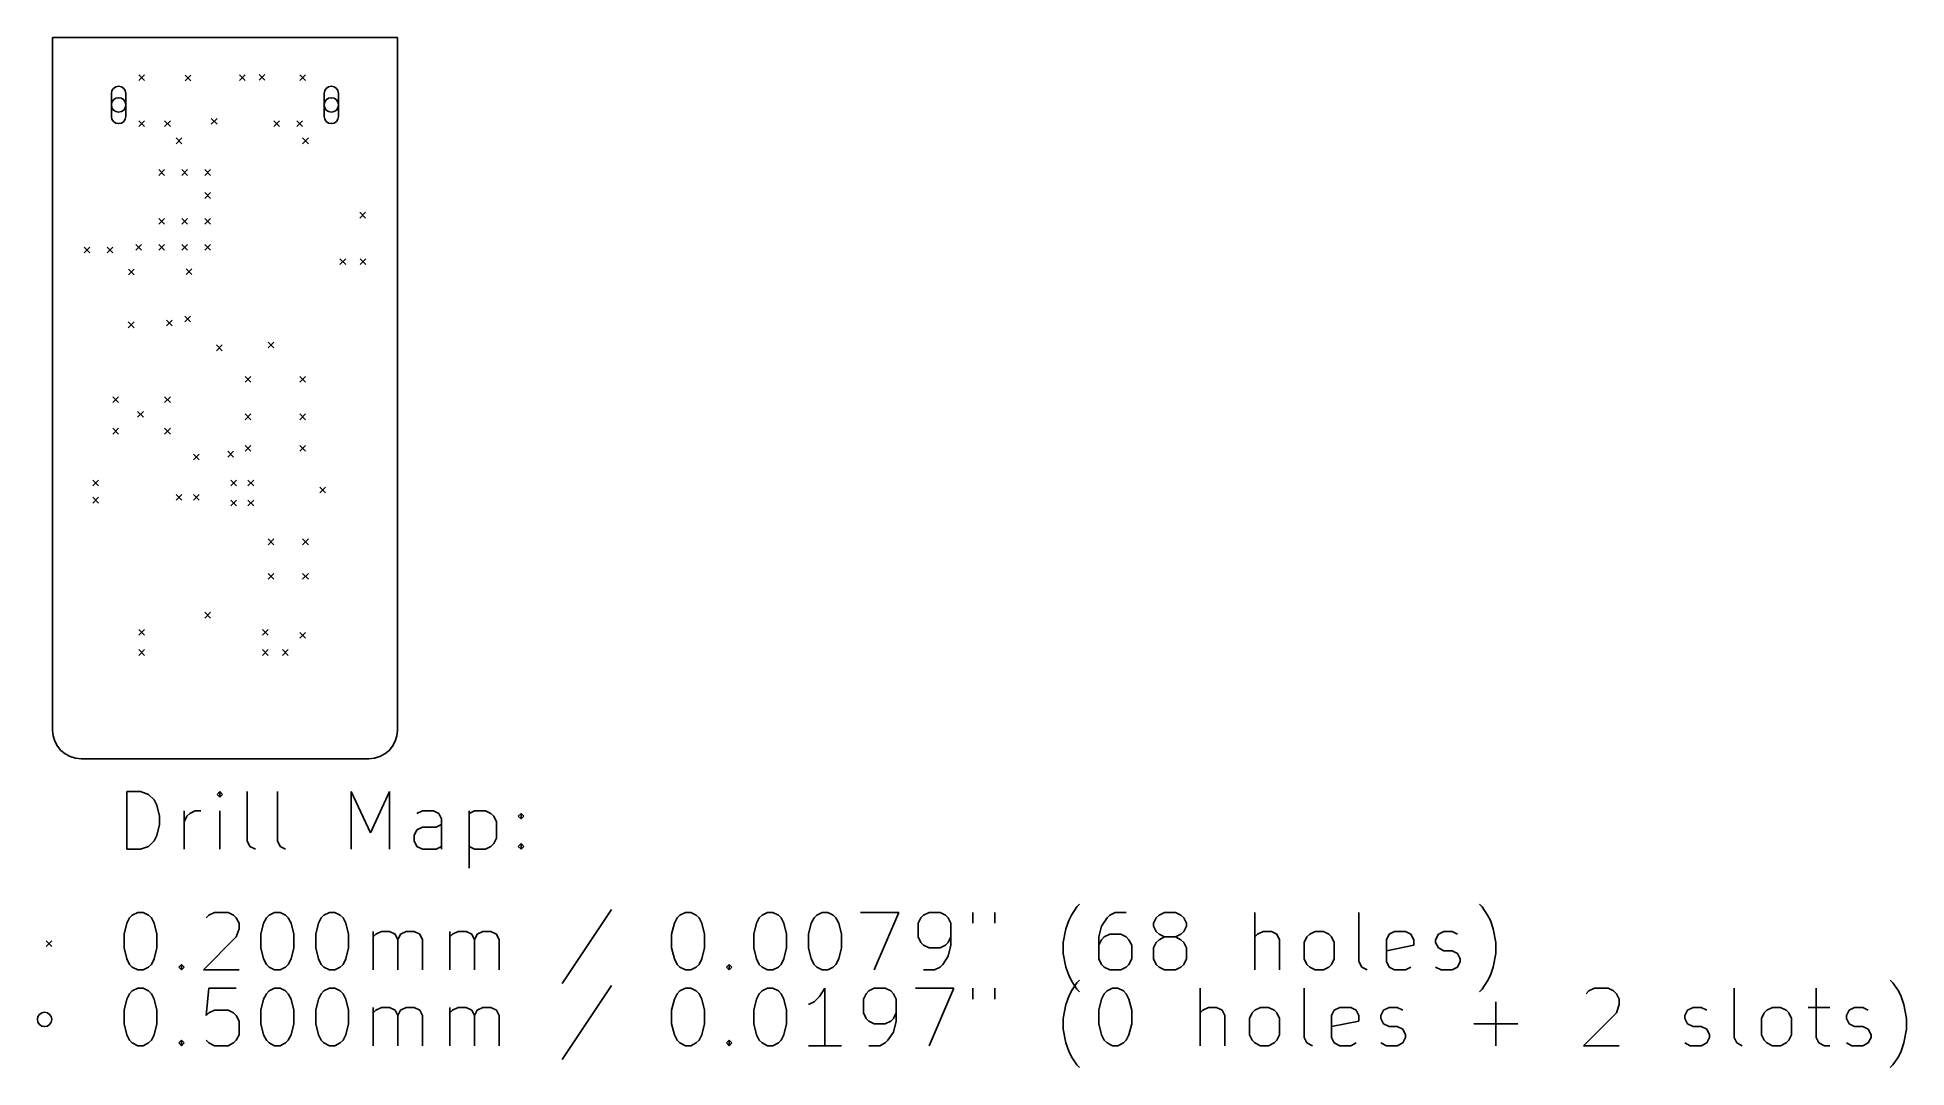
# Model space of a CAD drawing. Extents: x -0.5 to 64.5, y -10.7 to 25.1.
import ezdxf

# ---------------------------------------------------------------- set-up
doc = ezdxf.new("R2010")
doc.units = 0
doc.layers.add('BLACK', color=7, linetype='CONTINUOUS')

msp = doc.modelspace()

# ---------------------------------------------------------------- linework, layer by layer
at = {"layer": 'BLACK', "linetype": 'CONTINUOUS'}
for p, q in [((0, 25.1125), (0, 1.0125)), ((6, 25.1125), (0, 25.1125)), ((6, 25.1125), (12, 25.1125)), ((12, 1.0125), (12, 25.1125)), ((3, 23.8125), (3.2, 23.6125)), ((3.2, 23.8125), (3, 23.6125)), ((4.6125, 23.8), (4.8125, 23.6)), ((4.8125, 23.8), (4.6125, 23.6)), ((6.5, 23.8125), (6.7, 23.6125)), ((6.7, 23.8125), (6.5, 23.6125)), ((7.1875, 23.825), (7.3875, 23.625)), ((7.3875, 23.825), (7.1875, 23.625)), ((8.6, 23.8125), (8.8, 23.6125)), ((8.8, 23.8125), (8.6, 23.6125)), ((2.05, 23.1625), (2.05, 22.3625)), ((2.55, 22.3625), (2.55, 23.1625)), ((9.45, 23.1625), (9.45, 22.3625)), ((9.95, 22.3625), (9.95, 23.1625)), ((3, 22.2125), (3.2, 22.0125)), ((3.2, 22.2125), (3, 22.0125)), ((3.9, 22.2125), (4.1, 22.0125)), ((4.1, 22.2125), (3.9, 22.0125)), ((5.525, 22.2875), (5.725, 22.0875)), ((5.725, 22.2875), (5.525, 22.0875)), ((7.7, 22.2125), (7.9, 22.0125)), ((7.9, 22.2125), (7.7, 22.0125)), ((8.5, 22.2125), (8.7, 22.0125)), ((8.7, 22.2125), (8.5, 22.0125)), ((4.3, 21.6125), (4.5, 21.4125)), ((4.5, 21.6125), (4.3, 21.4125)), ((8.7, 21.6125), (8.9, 21.4125)), ((8.9, 21.6125), (8.7, 21.4125)), ((3.7, 20.5125), (3.9, 20.3125)), ((3.9, 20.5125), (3.7, 20.3125)), ((4.5, 20.5125), (4.7, 20.3125)), ((4.7, 20.5125), (4.5, 20.3125)), ((5.3, 20.5125), (5.5, 20.3125)), ((5.5, 20.5125), (5.3, 20.3125)), ((5.3, 19.7125), (5.5, 19.5125)), ((5.5, 19.7125), (5.3, 19.5125)), ((10.685, 19.0275), (10.885, 18.8275)), ((10.885, 19.0275), (10.685, 18.8275)), ((3.7, 18.8125), (3.9, 18.6125)), ((3.9, 18.8125), (3.7, 18.6125)), ((4.5, 18.8125), (4.7, 18.6125)), ((4.7, 18.8125), (4.5, 18.6125)), ((5.3, 18.8125), (5.5, 18.6125)), ((5.5, 18.8125), (5.3, 18.6125)), ((1.1, 17.8125), (1.3, 17.6125)), ((1.3, 17.8125), (1.1, 17.6125)), ((1.9, 17.8125), (2.1, 17.6125)), ((2.1, 17.8125), (1.9, 17.6125)), ((2.9, 17.9125), (3.1, 17.7125)), ((3.1, 17.9125), (2.9, 17.7125)), ((3.7, 17.9125), (3.9, 17.7125)), ((3.9, 17.9125), (3.7, 17.7125)), ((4.5, 17.9125), (4.7, 17.7125)), ((4.7, 17.9125), (4.5, 17.7125)), ((5.3, 17.9125), (5.5, 17.7125)), ((5.5, 17.9125), (5.3, 17.7125)), ((2.641642, 17.054142), (2.841642, 16.854142)), ((2.841642, 17.054142), (2.641642, 16.854142)), ((4.65, 17.0625), (4.85, 16.8625)), ((4.85, 17.0625), (4.65, 16.8625)), ((10, 17.4125), (10.2, 17.2125)), ((10.2, 17.4125), (10, 17.2125)), ((10.7, 17.4125), (10.9, 17.2125)), ((10.9, 17.4125), (10.7, 17.2125)), ((2.6375, 15.2125), (2.8375, 15.0125)), ((2.8375, 15.2125), (2.6375, 15.0125)), ((3.9625, 15.275), (4.1625, 15.075)), ((4.1625, 15.275), (3.9625, 15.075)), ((4.6, 15.4125), (4.8, 15.2125)), ((4.8, 15.4125), (4.6, 15.2125)), ((5.7, 14.4125), (5.9, 14.2125)), ((5.9, 14.4125), (5.7, 14.2125)), ((7.5, 14.5125), (7.7, 14.3125)), ((7.7, 14.5125), (7.5, 14.3125)), ((6.7, 13.3125), (6.9, 13.1125)), ((6.9, 13.3125), (6.7, 13.1125)), ((8.6, 13.3125), (8.8, 13.1125)), ((8.8, 13.3125), (8.6, 13.1125)), ((2.1, 12.6125), (2.3, 12.4125)), ((2.3, 12.6125), (2.1, 12.4125)), ((3.9, 12.6125), (4.1, 12.4125)), ((4.1, 12.6125), (3.9, 12.4125)), ((2.9625, 12.1), (3.1625, 11.9)), ((3.1625, 12.1), (2.9625, 11.9)), ((6.7, 12.0125), (6.9, 11.8125)), ((6.9, 12.0125), (6.7, 11.8125)), ((8.6, 12.0125), (8.8, 11.8125)), ((8.8, 12.0125), (8.6, 11.8125)), ((2.1, 11.5125), (2.3, 11.3125)), ((2.3, 11.5125), (2.1, 11.3125)), ((3.9, 11.5125), (4.1, 11.3125)), ((4.1, 11.5125), (3.9, 11.3125)), ((4.9, 10.6125), (5.1, 10.4125)), ((5.1, 10.6125), (4.9, 10.4125)), ((6.1, 10.7125), (6.3, 10.5125)), ((6.3, 10.7125), (6.1, 10.5125)), ((6.7, 10.9125), (6.9, 10.7125)), ((6.9, 10.9125), (6.7, 10.7125)), ((8.6, 10.9125), (8.8, 10.7125)), ((8.8, 10.9125), (8.6, 10.7125)), ((1.4, 9.7125), (1.6, 9.5125)), ((1.6, 9.7125), (1.4, 9.5125)), ((1.4, 9.1125), (1.6, 8.9125)), ((1.6, 9.1125), (1.4, 8.9125)), ((4.3, 9.2125), (4.5, 9.0125)), ((4.5, 9.2125), (4.3, 9.0125)), ((4.9, 9.2125), (5.1, 9.0125)), ((5.1, 9.2125), (4.9, 9.0125)), ((6.2, 9.7125), (6.4, 9.5125)), ((6.4, 9.7125), (6.2, 9.5125)), ((6.8, 9.7125), (7, 9.5125)), ((7, 9.7125), (6.8, 9.5125)), ((9.3, 9.4625), (9.5, 9.2625)), ((9.5, 9.4625), (9.3, 9.2625)), ((6.2, 9.0125), (6.4, 8.8125)), ((6.4, 9.0125), (6.2, 8.8125)), ((6.8, 9.0125), (7, 8.8125)), ((7, 9.0125), (6.8, 8.8125)), ((7.5, 7.6625), (7.7, 7.4625)), ((7.7, 7.6625), (7.5, 7.4625)), ((8.7, 7.6625), (8.9, 7.4625)), ((8.9, 7.6625), (8.7, 7.4625)), ((7.5, 6.4625), (7.7, 6.2625)), ((7.7, 6.4625), (7.5, 6.2625)), ((8.7, 6.4625), (8.9, 6.2625)), ((8.9, 6.4625), (8.7, 6.2625)), ((5.3, 5.1125), (5.5, 4.9125)), ((5.5, 5.1125), (5.3, 4.9125)), ((3, 4.5125), (3.2, 4.3125)), ((3.2, 4.5125), (3, 4.3125)), ((7.3, 4.5125), (7.5, 4.3125)), ((7.5, 4.5125), (7.3, 4.3125)), ((8.6, 4.4125), (8.8, 4.2125)), ((8.8, 4.4125), (8.6, 4.2125)), ((3, 3.8125), (3.2, 3.6125)), ((3.2, 3.8125), (3, 3.6125)), ((7.3, 3.8125), (7.5, 3.6125)), ((7.5, 3.8125), (7.3, 3.6125)), ((8, 3.8125), (8.2, 3.6125)), ((8.2, 3.8125), (8, 3.6125)), ((1, 0.0125), (11, 0.0125)), ((2.582768, -3.127338), (2.582768, -1.127338)), ((2.582768, -1.127338), (3.058958, -1.127338)), ((3.058958, -1.127338), (3.344673, -1.222576)), ((3.344673, -1.222576), (3.535149, -1.413052)), ((5.820863, -1.127338), (5.725625, -1.222576)), ((5.725625, -1.222576), (5.820863, -1.317814)), ((5.916101, -1.222576), (5.820863, -1.127338)), ((5.820863, -1.127338), (5.820863, -1.317814)), ((5.820863, -1.317814), (5.916101, -1.222576)), ((6.773244, -2.841623), (6.773244, -1.127338)), ((7.820863, -2.841623), (7.820863, -1.127338)), ((10.392292, -3.127338), (10.392292, -1.127338)), ((10.392292, -1.127338), (11.058959, -2.555909)), ((11.058959, -2.555909), (11.725625, -1.127338)), ((11.725625, -1.127338), (11.725625, -3.127338)), ((3.535149, -1.413052), (3.630387, -1.603528)), ((3.630387, -1.603528), (3.725625, -1.98448)), ((4.582768, -3.127338), (4.582768, -1.794004)), ((4.678006, -1.98448), (4.773244, -1.889242)), ((4.773244, -1.889242), (4.96372, -1.794004)), ((4.96372, -1.794004), (5.154197, -1.794004)), ((5.820863, -3.127338), (5.820863, -1.794004)), ((12.868482, -1.794004), (12.678006, -1.889242)), ((13.249435, -1.794004), (12.868482, -1.794004)), ((13.439911, -1.889242), (13.249435, -1.794004)), ((13.535149, -2.079719), (13.439911, -1.889242)), ((14.48753, -1.794004), (14.48753, -3.794004)), ((14.48753, -1.889242), (14.678006, -1.794004)), ((14.678006, -1.794004), (15.058959, -1.794004)), ((15.058959, -1.794004), (15.249435, -1.889242)), ((15.249435, -1.889242), (15.344673, -1.98448)), ((16.201816, -1.98448), (16.297054, -1.889242)), ((16.297054, -1.889242), (16.392292, -1.98448)), ((16.297054, -1.889242), (16.297054, -2.079719)), ((3.725625, -2.270195), (3.630387, -2.651147)), ((3.725625, -1.98448), (3.725625, -2.270195)), ((4.582768, -2.174957), (4.678006, -1.98448)), ((12.582768, -2.651147), (12.678006, -2.460671)), ((12.678006, -2.460671), (12.868482, -2.365433)), ((12.868482, -2.365433), (13.344673, -2.365433)), ((13.344673, -2.365433), (13.535149, -2.270195)), ((13.535149, -3.127338), (13.535149, -2.079719)), ((15.344673, -1.98448), (15.439911, -2.174957)), ((15.439911, -2.174957), (15.439911, -2.746385)), ((16.297054, -2.079719), (16.201816, -1.98448)), ((16.392292, -1.98448), (16.297054, -2.079719)), ((3.058958, -3.127338), (2.582768, -3.127338)), ((3.344673, -3.0321), (3.058958, -3.127338)), ((3.535149, -2.841623), (3.344673, -3.0321)), ((3.630387, -2.651147), (3.535149, -2.841623)), ((6.868482, -3.0321), (6.773244, -2.841623)), ((7.058958, -3.127338), (6.868482, -3.0321)), ((7.916101, -3.0321), (7.820863, -2.841623)), ((8.106577, -3.127338), (7.916101, -3.0321)), ((12.582768, -2.841623), (12.582768, -2.651147)), ((12.678006, -3.0321), (12.582768, -2.841623)), ((12.868482, -3.127338), (12.678006, -3.0321)), ((13.344673, -3.127338), (12.868482, -3.127338)), ((13.535149, -3.0321), (13.344673, -3.127338)), ((14.678006, -3.127338), (14.48753, -3.0321)), ((15.058959, -3.127338), (14.678006, -3.127338)), ((15.249435, -3.0321), (15.058959, -3.127338)), ((15.344673, -2.936861), (15.249435, -3.0321)), ((15.439911, -2.746385), (15.344673, -2.936861)), ((16.201816, -3.0321), (16.297054, -2.936861)), ((16.297054, -3.127338), (16.201816, -3.0321)), ((16.297054, -2.936861), (16.392292, -3.0321)), ((16.297054, -2.936861), (16.297054, -3.127338)), ((16.392292, -3.0321), (16.297054, -3.127338)), ((35.439914, -5.422576), (35.63039, -5.136861)), ((35.63039, -5.136861), (35.725629, -5.041623)), ((49.72563, -5.136861), (49.630392, -5.041623)), ((49.916106, -5.422576), (49.72563, -5.136861)), ((2.48753, -6.089242), (2.582768, -5.70829)), ((2.582768, -5.70829), (2.678006, -5.517814)), ((2.678006, -5.517814), (2.773244, -5.422576)), ((2.773244, -5.422576), (2.96372, -5.327338)), ((2.96372, -5.327338), (3.154197, -5.327338)), ((3.154197, -5.327338), (3.344673, -5.422576)), ((3.344673, -5.422576), (3.439911, -5.517814)), ((3.439911, -5.517814), (3.535149, -5.70829)), ((3.535149, -5.70829), (3.630387, -6.089242)), ((5.344673, -5.517814), (5.439911, -5.422576)), ((5.439911, -5.422576), (5.630387, -5.327338)), ((5.630387, -5.327338), (6.106578, -5.327338)), ((6.106578, -5.327338), (6.297054, -5.422576)), ((6.297054, -5.422576), (6.392292, -5.517814)), ((6.392292, -5.517814), (6.48753, -5.70829)), ((6.48753, -5.70829), (6.48753, -5.898766)), ((7.249435, -6.089242), (7.344673, -5.70829)), ((7.344673, -5.70829), (7.439911, -5.517814)), ((7.439911, -5.517814), (7.535149, -5.422576)), ((7.535149, -5.422576), (7.725625, -5.327338)), ((7.725625, -5.327338), (7.916102, -5.327338)), ((7.916102, -5.327338), (8.106578, -5.422576)), ((8.106578, -5.422576), (8.201816, -5.517814)), ((8.201816, -5.517814), (8.297054, -5.70829)), ((8.297054, -5.70829), (8.392292, -6.089242)), ((9.154197, -6.089242), (9.249435, -5.70829)), ((9.249435, -5.70829), (9.344673, -5.517814)), ((9.344673, -5.517814), (9.439911, -5.422576)), ((9.439911, -5.422576), (9.630387, -5.327338)), ((9.630387, -5.327338), (9.820864, -5.327338)), ((9.820864, -5.327338), (10.01134, -5.422576)), ((10.01134, -5.422576), (10.106578, -5.517814)), ((10.106578, -5.517814), (10.201816, -5.70829)), ((10.201816, -5.70829), (10.297054, -6.089242)), ((19.439912, -5.2321), (17.725627, -7.803528)), ((21.535151, -6.089242), (21.630389, -5.70829)), ((21.630389, -5.70829), (21.725627, -5.517814)), ((21.725627, -5.517814), (21.820865, -5.422576)), ((21.820865, -5.422576), (22.011341, -5.327338)), ((22.011341, -5.327338), (22.201818, -5.327338)), ((22.201818, -5.327338), (22.392294, -5.422576)), ((22.392294, -5.422576), (22.487532, -5.517814)), ((22.487532, -5.517814), (22.58277, -5.70829)), ((22.58277, -5.70829), (22.678008, -6.089242)), ((24.392294, -6.089242), (24.487532, -5.70829)), ((24.487532, -5.70829), (24.58277, -5.517814)), ((24.58277, -5.517814), (24.678008, -5.422576)), ((24.678008, -5.422576), (24.868484, -5.327338)), ((24.868484, -5.327338), (25.058961, -5.327338)), ((25.058961, -5.327338), (25.249437, -5.422576)), ((25.249437, -5.422576), (25.344675, -5.517814)), ((25.344675, -5.517814), (25.439913, -5.70829)), ((25.439913, -5.70829), (25.535151, -6.089242)), ((26.297056, -6.089242), (26.392294, -5.70829)), ((26.392294, -5.70829), (26.487532, -5.517814)), ((26.487532, -5.517814), (26.58277, -5.422576)), ((26.58277, -5.422576), (26.773246, -5.327338)), ((26.773246, -5.327338), (26.963723, -5.327338)), ((26.963723, -5.327338), (27.154199, -5.422576)), ((27.154199, -5.422576), (27.249437, -5.517814)), ((27.249437, -5.517814), (27.344675, -5.70829)), ((27.344675, -5.70829), (27.439913, -6.089242)), ((28.10658, -5.327338), (29.439913, -5.327338)), ((29.439913, -5.327338), (28.58277, -7.327338)), ((30.201818, -5.517814), (30.10658, -5.70829)), ((30.10658, -5.70829), (30.10658, -6.18448)), ((30.297056, -5.422576), (30.201818, -5.517814)), ((30.487532, -5.327338), (30.297056, -5.422576)), ((30.868485, -5.327338), (30.487532, -5.327338)), ((31.058961, -5.422576), (30.868485, -5.327338)), ((31.154199, -5.517814), (31.058961, -5.422576)), ((31.249437, -5.70829), (31.154199, -5.517814)), ((31.249437, -6.470195), (31.249437, -5.70829)), ((32.011342, -5.327338), (32.011342, -5.70829)), ((32.773247, -5.327338), (32.773247, -5.70829)), ((35.249438, -5.898766), (35.344676, -5.613052)), ((35.344676, -5.613052), (35.439914, -5.422576)), ((36.487533, -5.803528), (36.392295, -6.18448)), ((36.678009, -5.517814), (36.487533, -5.803528)), ((36.773247, -5.422576), (36.678009, -5.517814)), ((36.963723, -5.327338), (36.773247, -5.422576)), ((37.344676, -5.327338), (36.963723, -5.327338)), ((38.297057, -5.70829), (38.392295, -5.517814)), ((38.297057, -5.803528), (38.297057, -5.70829)), ((38.392295, -5.994004), (38.297057, -5.803528)), ((38.392295, -5.517814), (38.487533, -5.422576)), ((38.487533, -5.422576), (38.678009, -5.327338)), ((38.678009, -5.327338), (39.058962, -5.327338)), ((39.058962, -5.327338), (39.249438, -5.422576)), ((39.249438, -5.422576), (39.344676, -5.517814)), ((39.344676, -5.517814), (39.439914, -5.70829)), ((39.439914, -5.803528), (39.344676, -5.994004)), ((39.439914, -5.70829), (39.439914, -5.803528)), ((41.820867, -7.327338), (41.820867, -5.327338)), ((45.439915, -7.041623), (45.439915, -5.327338)), ((50.011344, -5.613052), (49.916106, -5.422576)), ((50.106582, -5.898766), (50.011344, -5.613052)), ((-0.225, -6.3125), (-0.025, -6.5125)), ((-0.025, -6.3125), (-0.225, -6.5125)), ((2.48753, -6.565433), (2.48753, -6.089242)), ((3.630387, -6.089242), (3.630387, -6.565433)), ((6.392292, -6.18448), (5.249435, -7.327338)), ((6.48753, -5.898766), (6.392292, -6.18448)), ((7.249435, -6.565433), (7.249435, -6.089242)), ((8.392292, -6.089242), (8.392292, -6.565433)), ((9.154197, -6.565433), (9.154197, -6.089242)), ((10.297054, -6.089242), (10.297054, -6.565433)), ((11.154197, -7.327338), (11.154197, -5.994004)), ((11.154197, -6.18448), (11.249435, -6.089242)), ((11.249435, -6.089242), (11.439911, -5.994004)), ((11.439911, -5.994004), (11.725626, -5.994004)), ((11.725626, -5.994004), (11.916102, -6.089242)), ((11.916102, -6.089242), (12.01134, -6.279719)), ((12.01134, -6.279719), (12.106578, -6.089242)), ((12.01134, -6.279719), (12.01134, -7.327338)), ((12.106578, -6.089242), (12.297054, -5.994004)), ((12.297054, -5.994004), (12.582768, -5.994004)), ((12.582768, -5.994004), (12.773245, -6.089242)), ((12.773245, -6.089242), (12.868483, -6.279719)), ((12.868483, -6.279719), (12.868483, -7.327338)), ((13.820864, -7.327338), (13.820864, -5.994004)), ((13.820864, -6.18448), (13.916102, -6.089242)), ((13.916102, -6.089242), (14.106578, -5.994004)), ((14.106578, -5.994004), (14.392293, -5.994004)), ((14.392293, -5.994004), (14.582769, -6.089242)), ((14.582769, -6.089242), (14.678007, -6.279719)), ((14.678007, -6.279719), (14.773245, -6.089242)), ((14.678007, -6.279719), (14.678007, -7.327338)), ((14.773245, -6.089242), (14.963721, -5.994004)), ((14.963721, -5.994004), (15.249435, -5.994004)), ((15.249435, -5.994004), (15.439912, -6.089242)), ((15.439912, -6.089242), (15.53515, -6.279719)), ((15.53515, -6.279719), (15.53515, -7.327338)), ((21.535151, -6.565433), (21.535151, -6.089242)), ((22.678008, -6.089242), (22.678008, -6.565433)), ((24.392294, -6.565433), (24.392294, -6.089242)), ((25.535151, -6.089242), (25.535151, -6.565433)), ((26.297056, -6.565433), (26.297056, -6.089242)), ((27.439913, -6.089242), (27.439913, -6.565433)), ((30.10658, -6.18448), (30.201818, -6.374957)), ((30.201818, -6.374957), (30.297056, -6.470195)), ((30.297056, -6.470195), (30.487532, -6.565433)), ((30.868485, -6.565433), (31.058961, -6.470195)), ((31.058961, -6.470195), (31.154199, -6.374957)), ((31.154199, -6.374957), (31.249437, -6.18448)), ((31.154199, -6.851147), (31.249437, -6.470195)), ((35.1542, -6.374957), (35.249438, -5.898766)), ((35.1542, -6.755909), (35.1542, -6.374957)), ((36.392295, -6.18448), (36.392295, -6.946385)), ((36.487533, -6.279719), (36.392295, -6.470195)), ((36.582771, -6.18448), (36.487533, -6.279719)), ((36.773247, -6.089242), (36.582771, -6.18448)), ((37.1542, -6.089242), (36.773247, -6.089242)), ((37.344676, -6.18448), (37.1542, -6.089242)), ((37.439914, -6.279719), (37.344676, -6.18448)), ((37.535152, -6.470195), (37.439914, -6.279719)), ((37.535152, -6.946385), (37.535152, -6.470195)), ((38.392295, -6.374957), (38.297057, -6.565433)), ((38.487533, -6.089242), (38.392295, -5.994004)), ((38.487533, -6.279719), (38.392295, -6.374957)), ((38.678009, -6.18448), (38.487533, -6.089242)), ((38.678009, -6.18448), (38.487533, -6.279719)), ((39.058962, -6.18448), (38.678009, -6.18448)), ((39.249438, -6.089242), (39.058962, -6.18448)), ((39.249438, -6.279719), (39.058962, -6.18448)), ((39.344676, -5.994004), (39.249438, -6.089242)), ((39.344676, -6.374957), (39.249438, -6.279719)), ((39.439914, -6.565433), (39.344676, -6.374957)), ((41.916105, -6.089242), (41.820867, -6.18448)), ((42.106581, -5.994004), (41.916105, -6.089242)), ((42.392296, -5.994004), (42.106581, -5.994004)), ((42.582772, -6.089242), (42.392296, -5.994004)), ((42.67801, -6.279719), (42.582772, -6.089242)), ((42.67801, -7.327338), (42.67801, -6.279719)), ((43.535153, -6.374957), (43.630391, -6.18448)), ((43.535153, -6.946385), (43.535153, -6.374957)), ((43.630391, -6.18448), (43.725629, -6.089242)), ((43.725629, -6.089242), (43.916105, -5.994004)), ((43.916105, -5.994004), (44.20182, -5.994004)), ((44.20182, -5.994004), (44.392296, -6.089242)), ((44.392296, -6.089242), (44.487534, -6.18448)), ((44.487534, -6.18448), (44.582772, -6.374957)), ((44.582772, -6.374957), (44.582772, -6.946385)), ((46.392296, -6.279719), (46.487534, -6.089242)), ((46.392296, -7.041623), (46.392296, -6.279719)), ((47.344677, -6.470195), (46.392296, -6.660671)), ((46.487534, -6.089242), (46.67801, -5.994004)), ((46.67801, -5.994004), (47.058963, -5.994004)), ((47.058963, -5.994004), (47.249439, -6.089242)), ((47.249439, -6.089242), (47.344677, -6.279719)), ((47.344677, -6.279719), (47.344677, -6.470195)), ((48.106582, -6.279719), (48.20182, -6.089242)), ((48.106582, -6.374957), (48.106582, -6.279719)), ((48.20182, -6.565433), (48.106582, -6.374957)), ((48.20182, -6.089242), (48.392296, -5.994004)), ((48.392296, -5.994004), (48.67801, -5.994004)), ((48.67801, -5.994004), (48.868487, -6.089242)), ((50.20182, -6.374957), (50.106582, -5.898766)), ((50.20182, -6.755909), (50.20182, -6.374957)), ((2.582768, -6.946385), (2.48753, -6.565433)), ((2.678006, -7.136861), (2.582768, -6.946385)), ((2.773244, -7.2321), (2.678006, -7.136861)), ((3.439911, -7.136861), (3.344673, -7.2321)), ((3.535149, -6.946385), (3.439911, -7.136861)), ((3.630387, -6.565433), (3.535149, -6.946385)), ((4.392292, -7.2321), (4.48753, -7.136861)), ((4.48753, -7.136861), (4.582768, -7.2321)), ((4.48753, -7.136861), (4.48753, -7.327338)), ((7.344673, -6.946385), (7.249435, -6.565433)), ((7.439911, -7.136861), (7.344673, -6.946385)), ((7.535149, -7.2321), (7.439911, -7.136861)), ((8.201816, -7.136861), (8.106578, -7.2321)), ((8.297054, -6.946385), (8.201816, -7.136861)), ((8.392292, -6.565433), (8.297054, -6.946385)), ((9.249435, -6.946385), (9.154197, -6.565433)), ((9.344673, -7.136861), (9.249435, -6.946385)), ((9.439911, -7.2321), (9.344673, -7.136861)), ((10.106578, -7.136861), (10.01134, -7.2321)), ((10.201816, -6.946385), (10.106578, -7.136861)), ((10.297054, -6.565433), (10.201816, -6.946385)), ((21.630389, -6.946385), (21.535151, -6.565433)), ((21.725627, -7.136861), (21.630389, -6.946385)), ((21.820865, -7.2321), (21.725627, -7.136861)), ((22.487532, -7.136861), (22.392294, -7.2321)), ((22.58277, -6.946385), (22.487532, -7.136861)), ((22.678008, -6.565433), (22.58277, -6.946385)), ((23.439913, -7.2321), (23.535151, -7.136861)), ((23.535151, -7.136861), (23.630389, -7.2321)), ((23.535151, -7.136861), (23.535151, -7.327338)), ((24.487532, -6.946385), (24.392294, -6.565433)), ((24.58277, -7.136861), (24.487532, -6.946385)), ((24.678008, -7.2321), (24.58277, -7.136861)), ((25.344675, -7.136861), (25.249437, -7.2321)), ((25.439913, -6.946385), (25.344675, -7.136861)), ((25.535151, -6.565433), (25.439913, -6.946385)), ((26.392294, -6.946385), (26.297056, -6.565433)), ((26.487532, -7.136861), (26.392294, -6.946385)), ((26.58277, -7.2321), (26.487532, -7.136861)), ((27.249437, -7.136861), (27.154199, -7.2321)), ((27.344675, -6.946385), (27.249437, -7.136861)), ((27.439913, -6.565433), (27.344675, -6.946385)), ((30.487532, -6.565433), (30.868485, -6.565433)), ((30.868485, -7.2321), (30.963723, -7.136861)), ((30.963723, -7.136861), (31.154199, -6.851147)), ((35.249438, -7.2321), (35.1542, -6.755909)), ((36.392295, -6.946385), (36.487533, -7.136861)), ((36.487533, -7.136861), (36.582771, -7.2321)), ((37.344676, -7.2321), (37.439914, -7.136861)), ((37.439914, -7.136861), (37.535152, -6.946385)), ((38.297057, -6.565433), (38.297057, -6.946385)), ((38.297057, -6.946385), (38.392295, -7.136861)), ((38.392295, -7.136861), (38.487533, -7.2321)), ((39.249438, -7.2321), (39.344676, -7.136861)), ((39.344676, -7.136861), (39.439914, -6.946385)), ((39.439914, -6.946385), (39.439914, -6.565433)), ((43.630391, -7.136861), (43.535153, -6.946385)), ((43.725629, -7.2321), (43.630391, -7.136861)), ((44.487534, -7.136861), (44.392296, -7.2321)), ((44.582772, -6.946385), (44.487534, -7.136861)), ((45.535153, -7.2321), (45.439915, -7.041623)), ((46.487534, -7.2321), (46.392296, -7.041623)), ((48.392296, -6.660671), (48.20182, -6.565433)), ((48.67801, -6.660671), (48.392296, -6.660671)), ((48.868487, -6.755909), (48.67801, -6.660671)), ((48.963725, -6.946385), (48.868487, -6.755909)), ((48.868487, -7.2321), (48.963725, -7.041623)), ((48.963725, -7.041623), (48.963725, -6.946385)), ((50.106582, -7.2321), (50.20182, -6.755909)), ((2.96372, -7.327338), (2.773244, -7.2321)), ((3.154197, -7.327338), (2.96372, -7.327338)), ((3.344673, -7.2321), (3.154197, -7.327338)), ((4.48753, -7.327338), (4.392292, -7.2321)), ((4.582768, -7.2321), (4.48753, -7.327338)), ((5.249435, -7.327338), (6.48753, -7.327338)), ((7.725625, -7.327338), (7.535149, -7.2321)), ((7.916102, -7.327338), (7.725625, -7.327338)), ((8.106578, -7.2321), (7.916102, -7.327338)), ((9.630387, -7.327338), (9.439911, -7.2321)), ((9.820864, -7.327338), (9.630387, -7.327338)), ((10.01134, -7.2321), (9.820864, -7.327338)), ((22.011341, -7.327338), (21.820865, -7.2321)), ((22.201818, -7.327338), (22.011341, -7.327338)), ((22.392294, -7.2321), (22.201818, -7.327338)), ((23.535151, -7.327338), (23.439913, -7.2321)), ((23.630389, -7.2321), (23.535151, -7.327338)), ((24.868484, -7.327338), (24.678008, -7.2321)), ((25.058961, -7.327338), (24.868484, -7.327338)), ((25.249437, -7.2321), (25.058961, -7.327338)), ((26.773246, -7.327338), (26.58277, -7.2321)), ((26.963723, -7.327338), (26.773246, -7.327338)), ((27.154199, -7.2321), (26.963723, -7.327338)), ((30.297056, -7.327338), (30.678008, -7.327338)), ((30.678008, -7.327338), (30.868485, -7.2321)), ((35.344676, -7.517814), (35.249438, -7.2321)), ((35.439914, -7.70829), (35.344676, -7.517814)), ((35.63039, -7.994004), (35.439914, -7.70829)), ((35.439914, -8.062576), (35.63039, -7.776861)), ((35.63039, -7.776861), (35.725629, -7.681623)), ((36.582771, -7.2321), (36.773247, -7.327338)), ((36.773247, -7.327338), (37.1542, -7.327338)), ((37.1542, -7.327338), (37.344676, -7.2321)), ((38.487533, -7.2321), (38.678009, -7.327338)), ((38.678009, -7.327338), (39.058962, -7.327338)), ((39.058962, -7.327338), (39.249438, -7.2321)), ((43.916105, -7.327338), (43.725629, -7.2321)), ((44.20182, -7.327338), (43.916105, -7.327338)), ((44.392296, -7.2321), (44.20182, -7.327338)), ((45.725629, -7.327338), (45.535153, -7.2321)), ((46.67801, -7.327338), (46.487534, -7.2321)), ((47.058963, -7.327338), (46.67801, -7.327338)), ((47.249439, -7.2321), (47.058963, -7.327338)), ((48.106582, -7.2321), (48.297058, -7.327338)), ((48.297058, -7.327338), (48.67801, -7.327338)), ((48.67801, -7.327338), (48.868487, -7.2321)), ((49.72563, -7.994004), (49.916106, -7.70829)), ((49.916106, -7.70829), (50.011344, -7.517814)), ((50.011344, -7.517814), (50.106582, -7.2321)), ((64.011346, -7.776861), (63.916108, -7.681623)), ((64.201822, -8.062576), (64.011346, -7.776861)), ((2.48753, -8.729242), (2.582768, -8.34829)), ((2.582768, -8.34829), (2.678006, -8.157814)), ((2.678006, -8.157814), (2.773244, -8.062576)), ((2.773244, -8.062576), (2.96372, -7.967338)), ((2.96372, -7.967338), (3.154197, -7.967338)), ((3.154197, -7.967338), (3.344673, -8.062576)), ((3.344673, -8.062576), (3.439911, -8.157814)), ((3.439911, -8.157814), (3.535149, -8.34829)), ((3.535149, -8.34829), (3.630387, -8.729242)), ((5.439911, -7.967338), (5.344673, -8.919719)), ((6.392292, -7.967338), (5.439911, -7.967338)), ((7.249435, -8.729242), (7.344673, -8.34829)), ((7.344673, -8.34829), (7.439911, -8.157814)), ((7.439911, -8.157814), (7.535149, -8.062576)), ((7.535149, -8.062576), (7.725625, -7.967338)), ((7.725625, -7.967338), (7.916102, -7.967338)), ((7.916102, -7.967338), (8.106578, -8.062576)), ((8.106578, -8.062576), (8.201816, -8.157814)), ((8.201816, -8.157814), (8.297054, -8.34829)), ((8.297054, -8.34829), (8.392292, -8.729242)), ((9.154197, -8.729242), (9.249435, -8.34829)), ((9.249435, -8.34829), (9.344673, -8.157814)), ((9.344673, -8.157814), (9.439911, -8.062576)), ((9.439911, -8.062576), (9.630387, -7.967338)), ((9.630387, -7.967338), (9.820864, -7.967338)), ((9.820864, -7.967338), (10.01134, -8.062576)), ((10.01134, -8.062576), (10.106578, -8.157814)), ((10.106578, -8.157814), (10.201816, -8.34829)), ((10.201816, -8.34829), (10.297054, -8.729242)), ((19.439912, -7.8721), (17.725627, -10.443528)), ((21.535151, -8.729242), (21.630389, -8.34829)), ((21.630389, -8.34829), (21.725627, -8.157814)), ((21.725627, -8.157814), (21.820865, -8.062576)), ((21.820865, -8.062576), (22.011341, -7.967338)), ((22.011341, -7.967338), (22.201818, -7.967338)), ((22.201818, -7.967338), (22.392294, -8.062576)), ((22.392294, -8.062576), (22.487532, -8.157814)), ((22.487532, -8.157814), (22.58277, -8.34829)), ((22.58277, -8.34829), (22.678008, -8.729242)), ((24.392294, -8.729242), (24.487532, -8.34829)), ((24.487532, -8.34829), (24.58277, -8.157814)), ((24.58277, -8.157814), (24.678008, -8.062576)), ((24.678008, -8.062576), (24.868484, -7.967338)), ((24.868484, -7.967338), (25.058961, -7.967338)), ((25.058961, -7.967338), (25.249437, -8.062576)), ((25.249437, -8.062576), (25.344675, -8.157814)), ((25.344675, -8.157814), (25.439913, -8.34829)), ((25.439913, -8.34829), (25.535151, -8.729242)), ((26.487532, -8.443528), (26.297056, -8.538766)), ((26.678008, -8.253052), (26.487532, -8.443528)), ((26.868484, -7.967338), (26.678008, -8.253052)), ((26.868484, -9.967338), (26.868484, -7.967338)), ((28.297056, -8.157814), (28.201818, -8.34829)), ((28.201818, -8.34829), (28.201818, -8.82448)), ((28.392294, -8.062576), (28.297056, -8.157814)), ((28.58277, -7.967338), (28.392294, -8.062576)), ((28.963723, -7.967338), (28.58277, -7.967338)), ((29.154199, -8.062576), (28.963723, -7.967338)), ((29.249437, -8.157814), (29.154199, -8.062576)), ((29.344675, -8.34829), (29.249437, -8.157814)), ((29.344675, -9.110195), (29.344675, -8.34829)), ((30.011342, -7.967338), (31.344675, -7.967338)), ((31.344675, -7.967338), (30.487532, -9.967338)), ((32.011342, -7.967338), (32.011342, -8.34829)), ((32.773247, -7.967338), (32.773247, -8.34829)), ((35.249438, -8.538766), (35.344676, -8.253052)), ((35.344676, -8.253052), (35.439914, -8.062576)), ((35.725629, -8.089242), (35.63039, -7.994004)), ((36.392295, -8.729242), (36.487533, -8.34829)), ((36.487533, -8.34829), (36.582771, -8.157814)), ((36.582771, -8.157814), (36.678009, -8.062576)), ((36.678009, -8.062576), (36.868485, -7.967338)), ((36.868485, -7.967338), (37.058962, -7.967338)), ((37.058962, -7.967338), (37.249438, -8.062576)), ((37.249438, -8.062576), (37.344676, -8.157814)), ((37.344676, -8.157814), (37.439914, -8.34829)), ((37.439914, -8.34829), (37.535152, -8.729242)), ((39.916105, -9.967338), (39.916105, -7.967338)), ((43.535153, -9.681623), (43.535153, -7.967338)), ((49.630392, -8.089242), (49.72563, -7.994004)), ((50.201821, -9.967338), (50.201821, -8.443528)), ((53.344678, -8.157814), (53.439916, -8.062576)), ((53.439916, -8.062576), (53.630392, -7.967338)), ((53.630392, -7.967338), (54.106583, -7.967338)), ((54.106583, -7.967338), (54.297059, -8.062576)), ((54.297059, -8.062576), (54.392297, -8.157814)), ((54.392297, -8.157814), (54.487535, -8.34829)), ((54.487535, -8.34829), (54.487535, -8.538766)), ((58.487536, -9.681623), (58.487536, -7.967338)), ((61.344679, -7.967338), (61.344679, -9.681623)), ((64.29706, -8.253052), (64.201822, -8.062576)), ((64.392298, -8.538766), (64.29706, -8.253052)), ((2.48753, -9.205433), (2.48753, -8.729242)), ((3.630387, -8.729242), (3.630387, -9.205433)), ((5.344673, -8.919719), (5.439911, -8.82448)), ((5.439911, -8.82448), (5.630387, -8.729242)), ((5.630387, -8.729242), (6.106578, -8.729242)), ((6.106578, -8.729242), (6.297054, -8.82448)), ((6.297054, -8.82448), (6.392292, -8.919719)), ((6.392292, -8.919719), (6.48753, -9.110195)), ((7.249435, -9.205433), (7.249435, -8.729242)), ((8.392292, -8.729242), (8.392292, -9.205433)), ((9.154197, -9.205433), (9.154197, -8.729242)), ((10.297054, -8.729242), (10.297054, -9.205433)), ((11.154197, -9.967338), (11.154197, -8.634004)), ((11.154197, -8.82448), (11.249435, -8.729242)), ((11.249435, -8.729242), (11.439911, -8.634004)), ((11.439911, -8.634004), (11.725626, -8.634004)), ((11.725626, -8.634004), (11.916102, -8.729242)), ((11.916102, -8.729242), (12.01134, -8.919719)), ((12.01134, -8.919719), (12.106578, -8.729242)), ((12.01134, -8.919719), (12.01134, -9.967338)), ((12.106578, -8.729242), (12.297054, -8.634004)), ((12.297054, -8.634004), (12.582768, -8.634004)), ((12.582768, -8.634004), (12.773245, -8.729242)), ((12.773245, -8.729242), (12.868483, -8.919719)), ((12.868483, -8.919719), (12.868483, -9.967338)), ((13.820864, -9.967338), (13.820864, -8.634004)), ((13.820864, -8.82448), (13.916102, -8.729242)), ((13.916102, -8.729242), (14.106578, -8.634004)), ((14.106578, -8.634004), (14.392293, -8.634004)), ((14.392293, -8.634004), (14.582769, -8.729242)), ((14.582769, -8.729242), (14.678007, -8.919719)), ((14.678007, -8.919719), (14.773245, -8.729242)), ((14.678007, -8.919719), (14.678007, -9.967338)), ((14.773245, -8.729242), (14.963721, -8.634004)), ((14.963721, -8.634004), (15.249435, -8.634004)), ((15.249435, -8.634004), (15.439912, -8.729242)), ((15.439912, -8.729242), (15.53515, -8.919719)), ((15.53515, -8.919719), (15.53515, -9.967338)), ((21.535151, -9.205433), (21.535151, -8.729242)), ((22.678008, -8.729242), (22.678008, -9.205433)), ((24.392294, -9.205433), (24.392294, -8.729242)), ((25.535151, -8.729242), (25.535151, -9.205433)), ((28.201818, -8.82448), (28.297056, -9.014957)), ((28.297056, -9.014957), (28.392294, -9.110195)), ((29.154199, -9.110195), (29.249437, -9.014957)), ((29.249437, -9.014957), (29.344675, -8.82448)), ((35.1542, -9.014957), (35.249438, -8.538766)), ((35.1542, -9.395909), (35.1542, -9.014957)), ((36.392295, -9.205433), (36.392295, -8.729242)), ((37.535152, -8.729242), (37.535152, -9.205433)), ((40.011343, -8.729242), (39.916105, -8.82448)), ((40.201819, -8.634004), (40.011343, -8.729242)), ((40.487534, -8.634004), (40.201819, -8.634004)), ((40.67801, -8.729242), (40.487534, -8.634004)), ((40.773248, -8.919719), (40.67801, -8.729242)), ((40.773248, -9.967338), (40.773248, -8.919719)), ((41.630391, -9.014957), (41.725629, -8.82448)), ((41.630391, -9.586385), (41.630391, -9.014957)), ((41.725629, -8.82448), (41.820867, -8.729242)), ((41.820867, -8.729242), (42.011343, -8.634004)), ((42.011343, -8.634004), (42.297058, -8.634004)), ((42.297058, -8.634004), (42.487534, -8.729242)), ((42.487534, -8.729242), (42.582772, -8.82448)), ((42.582772, -8.82448), (42.67801, -9.014957)), ((42.67801, -9.014957), (42.67801, -9.586385)), ((44.487534, -8.919719), (44.582772, -8.729242)), ((44.487534, -9.681623), (44.487534, -8.919719)), ((44.582772, -8.729242), (44.773248, -8.634004)), ((44.773248, -8.634004), (45.154201, -8.634004)), ((45.154201, -8.634004), (45.344677, -8.729242)), ((45.344677, -8.729242), (45.439915, -8.919719)), ((45.439915, -8.919719), (45.439915, -9.110195)), ((46.20182, -8.919719), (46.297058, -8.729242)), ((46.20182, -9.014957), (46.20182, -8.919719)), ((46.297058, -9.205433), (46.20182, -9.014957)), ((46.297058, -8.729242), (46.487534, -8.634004)), ((46.487534, -8.634004), (46.773248, -8.634004)), ((46.773248, -8.634004), (46.963725, -8.729242)), ((54.392297, -8.82448), (53.24944, -9.967338)), ((54.487535, -8.538766), (54.392297, -8.82448)), ((56.77325, -8.919719), (56.868488, -8.729242)), ((56.77325, -9.014957), (56.77325, -8.919719)), ((56.868488, -9.205433), (56.77325, -9.014957)), ((56.868488, -8.729242), (57.058964, -8.634004)), ((57.058964, -8.634004), (57.344678, -8.634004)), ((57.344678, -8.634004), (57.535155, -8.729242)), ((59.439917, -9.014957), (59.535155, -8.82448)), ((59.439917, -9.586385), (59.439917, -9.014957)), ((59.535155, -8.82448), (59.630393, -8.729242)), ((59.630393, -8.729242), (59.820869, -8.634004)), ((59.820869, -8.634004), (60.106584, -8.634004)), ((60.106584, -8.634004), (60.29706, -8.729242)), ((60.29706, -8.729242), (60.392298, -8.82448)), ((60.392298, -8.82448), (60.487536, -9.014957)), ((60.487536, -9.014957), (60.487536, -9.586385)), ((61.058965, -8.634004), (61.820869, -8.634004)), ((62.392298, -8.919719), (62.487536, -8.729242)), ((62.392298, -9.014957), (62.392298, -8.919719)), ((62.487536, -9.205433), (62.392298, -9.014957)), ((62.487536, -8.729242), (62.678012, -8.634004)), ((62.678012, -8.634004), (62.963726, -8.634004)), ((62.963726, -8.634004), (63.154203, -8.729242)), ((64.487536, -9.014957), (64.392298, -8.538766)), ((64.487536, -9.395909), (64.487536, -9.014957)), ((2.582768, -9.586385), (2.48753, -9.205433)), ((2.678006, -9.776861), (2.582768, -9.586385)), ((3.535149, -9.586385), (3.439911, -9.776861)), ((3.630387, -9.205433), (3.535149, -9.586385)), ((6.48753, -9.586385), (6.392292, -9.776861)), ((6.48753, -9.110195), (6.48753, -9.586385)), ((7.344673, -9.586385), (7.249435, -9.205433)), ((7.439911, -9.776861), (7.344673, -9.586385)), ((8.297054, -9.586385), (8.201816, -9.776861)), ((8.392292, -9.205433), (8.297054, -9.586385)), ((9.249435, -9.586385), (9.154197, -9.205433)), ((9.344673, -9.776861), (9.249435, -9.586385)), ((10.201816, -9.586385), (10.106578, -9.776861)), ((10.297054, -9.205433), (10.201816, -9.586385)), ((21.630389, -9.586385), (21.535151, -9.205433)), ((21.725627, -9.776861), (21.630389, -9.586385)), ((22.58277, -9.586385), (22.487532, -9.776861)), ((22.678008, -9.205433), (22.58277, -9.586385)), ((24.487532, -9.586385), (24.392294, -9.205433)), ((24.58277, -9.776861), (24.487532, -9.586385)), ((25.439913, -9.586385), (25.344675, -9.776861)), ((25.535151, -9.205433), (25.439913, -9.586385)), ((28.392294, -9.110195), (28.58277, -9.205433)), ((28.58277, -9.205433), (28.963723, -9.205433)), ((28.963723, -9.205433), (29.154199, -9.110195)), ((29.058961, -9.776861), (29.249437, -9.491147)), ((29.249437, -9.491147), (29.344675, -9.110195)), ((35.249438, -9.8721), (35.1542, -9.395909)), ((36.487533, -9.586385), (36.392295, -9.205433)), ((36.582771, -9.776861), (36.487533, -9.586385)), ((37.439914, -9.586385), (37.344676, -9.776861)), ((37.535152, -9.205433), (37.439914, -9.586385)), ((41.725629, -9.776861), (41.630391, -9.586385)), ((42.67801, -9.586385), (42.582772, -9.776861)), ((43.630391, -9.8721), (43.535153, -9.681623)), ((45.439915, -9.110195), (44.487534, -9.300671)), ((44.582772, -9.8721), (44.487534, -9.681623)), ((46.487534, -9.300671), (46.297058, -9.205433)), ((46.773248, -9.300671), (46.487534, -9.300671)), ((46.963725, -9.395909), (46.773248, -9.300671)), ((47.058963, -9.586385), (46.963725, -9.395909)), ((46.963725, -9.8721), (47.058963, -9.681623)), ((47.058963, -9.681623), (47.058963, -9.586385)), ((49.439916, -9.205433), (50.963726, -9.205433)), ((57.058964, -9.300671), (56.868488, -9.205433)), ((57.344678, -9.300671), (57.058964, -9.300671)), ((57.535155, -9.395909), (57.344678, -9.300671)), ((57.630393, -9.586385), (57.535155, -9.395909)), ((57.535155, -9.8721), (57.630393, -9.681623)), ((57.630393, -9.681623), (57.630393, -9.586385)), ((58.582774, -9.8721), (58.487536, -9.681623)), ((59.535155, -9.776861), (59.439917, -9.586385)), ((60.487536, -9.586385), (60.392298, -9.776861)), ((61.344679, -9.681623), (61.439917, -9.8721)), ((62.678012, -9.300671), (62.487536, -9.205433)), ((62.963726, -9.300671), (62.678012, -9.300671)), ((63.154203, -9.395909), (62.963726, -9.300671)), ((63.249441, -9.586385), (63.154203, -9.395909)), ((63.154203, -9.8721), (63.249441, -9.681623)), ((63.249441, -9.681623), (63.249441, -9.586385)), ((64.392298, -9.8721), (64.487536, -9.395909)), ((2.773244, -9.8721), (2.678006, -9.776861)), ((2.96372, -9.967338), (2.773244, -9.8721)), ((3.154197, -9.967338), (2.96372, -9.967338)), ((3.344673, -9.8721), (3.154197, -9.967338)), ((3.439911, -9.776861), (3.344673, -9.8721)), ((4.392292, -9.8721), (4.48753, -9.776861)), ((4.48753, -9.967338), (4.392292, -9.8721)), ((4.48753, -9.776861), (4.582768, -9.8721)), ((4.48753, -9.776861), (4.48753, -9.967338)), ((4.582768, -9.8721), (4.48753, -9.967338)), ((5.439911, -9.8721), (5.344673, -9.776861)), ((5.630387, -9.967338), (5.439911, -9.8721)), ((6.106578, -9.967338), (5.630387, -9.967338)), ((6.297054, -9.8721), (6.106578, -9.967338)), ((6.392292, -9.776861), (6.297054, -9.8721)), ((7.535149, -9.8721), (7.439911, -9.776861)), ((7.725625, -9.967338), (7.535149, -9.8721)), ((7.916102, -9.967338), (7.725625, -9.967338)), ((8.106578, -9.8721), (7.916102, -9.967338)), ((8.201816, -9.776861), (8.106578, -9.8721)), ((9.439911, -9.8721), (9.344673, -9.776861)), ((9.630387, -9.967338), (9.439911, -9.8721)), ((9.820864, -9.967338), (9.630387, -9.967338)), ((10.01134, -9.8721), (9.820864, -9.967338)), ((10.106578, -9.776861), (10.01134, -9.8721)), ((21.820865, -9.8721), (21.725627, -9.776861)), ((22.011341, -9.967338), (21.820865, -9.8721)), ((22.201818, -9.967338), (22.011341, -9.967338)), ((22.392294, -9.8721), (22.201818, -9.967338)), ((22.487532, -9.776861), (22.392294, -9.8721)), ((23.439913, -9.8721), (23.535151, -9.776861)), ((23.535151, -9.967338), (23.439913, -9.8721)), ((23.535151, -9.776861), (23.630389, -9.8721)), ((23.535151, -9.776861), (23.535151, -9.967338)), ((23.630389, -9.8721), (23.535151, -9.967338)), ((24.678008, -9.8721), (24.58277, -9.776861)), ((24.868484, -9.967338), (24.678008, -9.8721)), ((25.058961, -9.967338), (24.868484, -9.967338)), ((25.249437, -9.8721), (25.058961, -9.967338)), ((25.344675, -9.776861), (25.249437, -9.8721)), ((27.439913, -9.967338), (26.297056, -9.967338)), ((28.392294, -9.967338), (28.773246, -9.967338)), ((28.773246, -9.967338), (28.963723, -9.8721)), ((28.963723, -9.8721), (29.058961, -9.776861)), ((35.344676, -10.157814), (35.249438, -9.8721)), ((35.439914, -10.34829), (35.344676, -10.157814)), ((35.63039, -10.634004), (35.439914, -10.34829)), ((36.678009, -9.8721), (36.582771, -9.776861)), ((36.868485, -9.967338), (36.678009, -9.8721)), ((37.058962, -9.967338), (36.868485, -9.967338)), ((37.249438, -9.8721), (37.058962, -9.967338)), ((37.344676, -9.776861), (37.249438, -9.8721)), ((41.820867, -9.8721), (41.725629, -9.776861)), ((42.011343, -9.967338), (41.820867, -9.8721)), ((42.297058, -9.967338), (42.011343, -9.967338)), ((42.487534, -9.8721), (42.297058, -9.967338)), ((42.582772, -9.776861), (42.487534, -9.8721)), ((43.820867, -9.967338), (43.630391, -9.8721)), ((44.773248, -9.967338), (44.582772, -9.8721)), ((45.154201, -9.967338), (44.773248, -9.967338)), ((45.344677, -9.8721), (45.154201, -9.967338)), ((46.20182, -9.8721), (46.392296, -9.967338)), ((46.392296, -9.967338), (46.773248, -9.967338)), ((46.773248, -9.967338), (46.963725, -9.8721)), ((53.24944, -9.967338), (54.487535, -9.967338)), ((56.77325, -9.8721), (56.963726, -9.967338)), ((56.963726, -9.967338), (57.344678, -9.967338)), ((57.344678, -9.967338), (57.535155, -9.8721)), ((58.77325, -9.967338), (58.582774, -9.8721)), ((59.630393, -9.8721), (59.535155, -9.776861)), ((59.820869, -9.967338), (59.630393, -9.8721)), ((60.106584, -9.967338), (59.820869, -9.967338)), ((60.29706, -9.8721), (60.106584, -9.967338)), ((60.392298, -9.776861), (60.29706, -9.8721)), ((61.439917, -9.8721), (61.630393, -9.967338)), ((61.630393, -9.967338), (61.820869, -9.967338)), ((62.392298, -9.8721), (62.582774, -9.967338)), ((62.582774, -9.967338), (62.963726, -9.967338)), ((62.963726, -9.967338), (63.154203, -9.8721)), ((64.011346, -10.634004), (64.201822, -10.34829)), ((64.201822, -10.34829), (64.29706, -10.157814)), ((64.29706, -10.157814), (64.392298, -9.8721)), ((35.725629, -10.729242), (35.63039, -10.634004)), ((63.916108, -10.729242), (64.011346, -10.634004))]:
    msp.add_line(p, q, dxfattribs=at)
at = {"layer": 'BLACK'}
for centre in [(2.3, 22.7625), (9.7, 22.7625), (-0.275, -9.0525)]:
    msp.add_circle(centre, 0.25, dxfattribs=at)
for centre, radius, start, end in [((2.3, 23.1625), 0.25, 0, 180), ((9.7, 23.1625), 0.25, 0, 180), ((2.3, 22.3625), 0.25, 180, 360), ((9.7, 22.3625), 0.25, 180, 360), ((1, 1.0125), 1, -180, -90), ((11, 1.0125), 1, -90, 0)]:
    msp.add_arc(centre, radius, start, end, dxfattribs=at)

doc.saveas('drawing.dxf')
